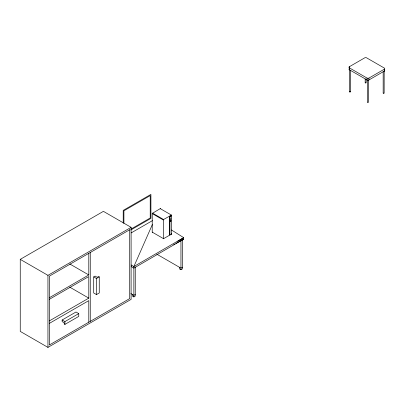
<?xml version="1.0" encoding="UTF-8"?>
<svg xmlns="http://www.w3.org/2000/svg" width="405" height="405" viewBox="0 0 405 405"><rect width="100%" height="100%" fill="white"/><g stroke="black" fill="none" stroke-linecap="round" stroke-linejoin="round"><path stroke-width="0.61" d="M367.072 79.962L367.072 78.074L349.312 67.822A1.321 0.764 0 0 1 349.312 66.744L364.733 57.839A1.321 0.764 0 0 1 366.606 57.839L384.365 68.091A1.321 0.764 0 0 1 384.365 69.169L384.365 71.057L368.94 79.962A1.321 0.764 0 0 1 367.072 79.962L349.312 69.711L349.312 66.744M368.94 79.962L368.94 78.074L384.365 69.169M152.488 232.293L152.214 232.131L152.234 213.45L160.243 208.626L160.522 208.788M163.291 219.981L163.569 219.5L171.563 215.045L171.598 234.049L163.463 238.727L163.291 219.981L152.214 213.582M171.598 233.776L171.325 234.211M350.143 91.56C351.398 92.087 348.811 92.355 349.763 91.586M368.499 80.19L368.499 102.222L368.003 102.511L367.527 102.151M384.158 70.521L384.142 93.256L383.413 93.433L383.312 92.983M366.166 79.026L366.145 82.878L365.31 82.995L365.553 82.519M152.361 224.542L133.868 266.536L133.868 296.916L135.25 296.116L135.25 266.986M171.517 229.994L183.652 237.639L133.868 266.536L131.144 264.966M20.25 259.357L103.407 211.349L131.104 227.337L131.104 299.376L47.947 347.384L20.25 331.396L20.25 259.357L47.947 275.349L131.104 227.337M130.886 229.149L150.22 217.991L150.22 195.605L123.905 210.797L123.905 223.231M130.815 229.989L150.908 218.391L150.908 194.405L123.216 210.398L123.216 223.018M131.2 232.895L152.457 220.624M169.66 216.3L171.325 215.344L171.598 215.5L169.938 216.462L169.66 216.3L169.66 234.849L169.938 235.011L169.938 216.462M49.329 297.736L88.796 274.949L88.796 253.363M49.329 299.335L88.796 276.549L88.796 298.136L49.329 320.922M93.712 276.909L95.099 276.109L97.175 277.309L98.562 276.509L99.255 276.909L99.255 292.977L96.481 294.577L93.712 292.977L93.712 276.909L96.481 278.508L99.255 276.909M177.684 241.233L182.336 238.55L183.652 239.163L183.652 237.639M49.329 323.403L88.796 300.616L88.796 322.203M62.142 320.001L75.988 312.007L78.757 313.607L78.757 316.406L64.911 324.4L64.218 324L64.218 322.8L62.142 321.6L62.142 320.001L64.911 321.6L78.757 313.607M135.25 294.516L133.868 295.316L130.856 293.579M182.336 267.335L180.949 268.135L156.806 254.193M179.567 267.335L179.567 268.935L180.949 269.735L182.336 268.935L182.336 238.55M173.694 244.635L174.803 244.028M175.907 243.42L183.652 239.163L133.868 268.135L131.144 266.561M160.243 208.626L171.598 215.182M152.488 213.106L163.569 219.5M171.325 233.893L171.598 234.049M152.214 232.131L163.569 238.687M133.868 296.916L132.481 296.116L132.481 294.516M69.792 263.974L88.796 274.949M69.792 287.16L88.796 298.136M383.165 71.776L383.165 93.185M367.512 80.19L367.512 102.222M365.173 79.01L365.173 82.787M350.365 70.227L350.365 91.631M349.515 69.169L349.515 91.834M180.949 239.35L180.949 269.735M96.481 278.508L96.481 294.577M90.254 252.523L90.254 321.362M64.911 321.6L64.911 324.4M47.947 275.349L47.947 347.384M384.573 70.136A1.321 0.764 0 0 1 384.365 71.057M349.312 69.711A1.321 0.764 0 0 1 349.312 68.632M368.94 78.074A1.321 0.764 0 0 1 367.072 78.074M170.495 216.726C171.047 217.581 171.133 215.389 170.495 216.726M170.637 219.054L170.89 218.872L170.637 219.054M170.692 219.591L170.692 219.591M129.716 229.736L49.329 276.149L49.329 344.989L129.716 298.576L129.716 229.736M170.88 220.011L170.657 220.76L170.88 220.011M170.88 220.948L170.657 221.697L170.88 220.948"/></g></svg>
